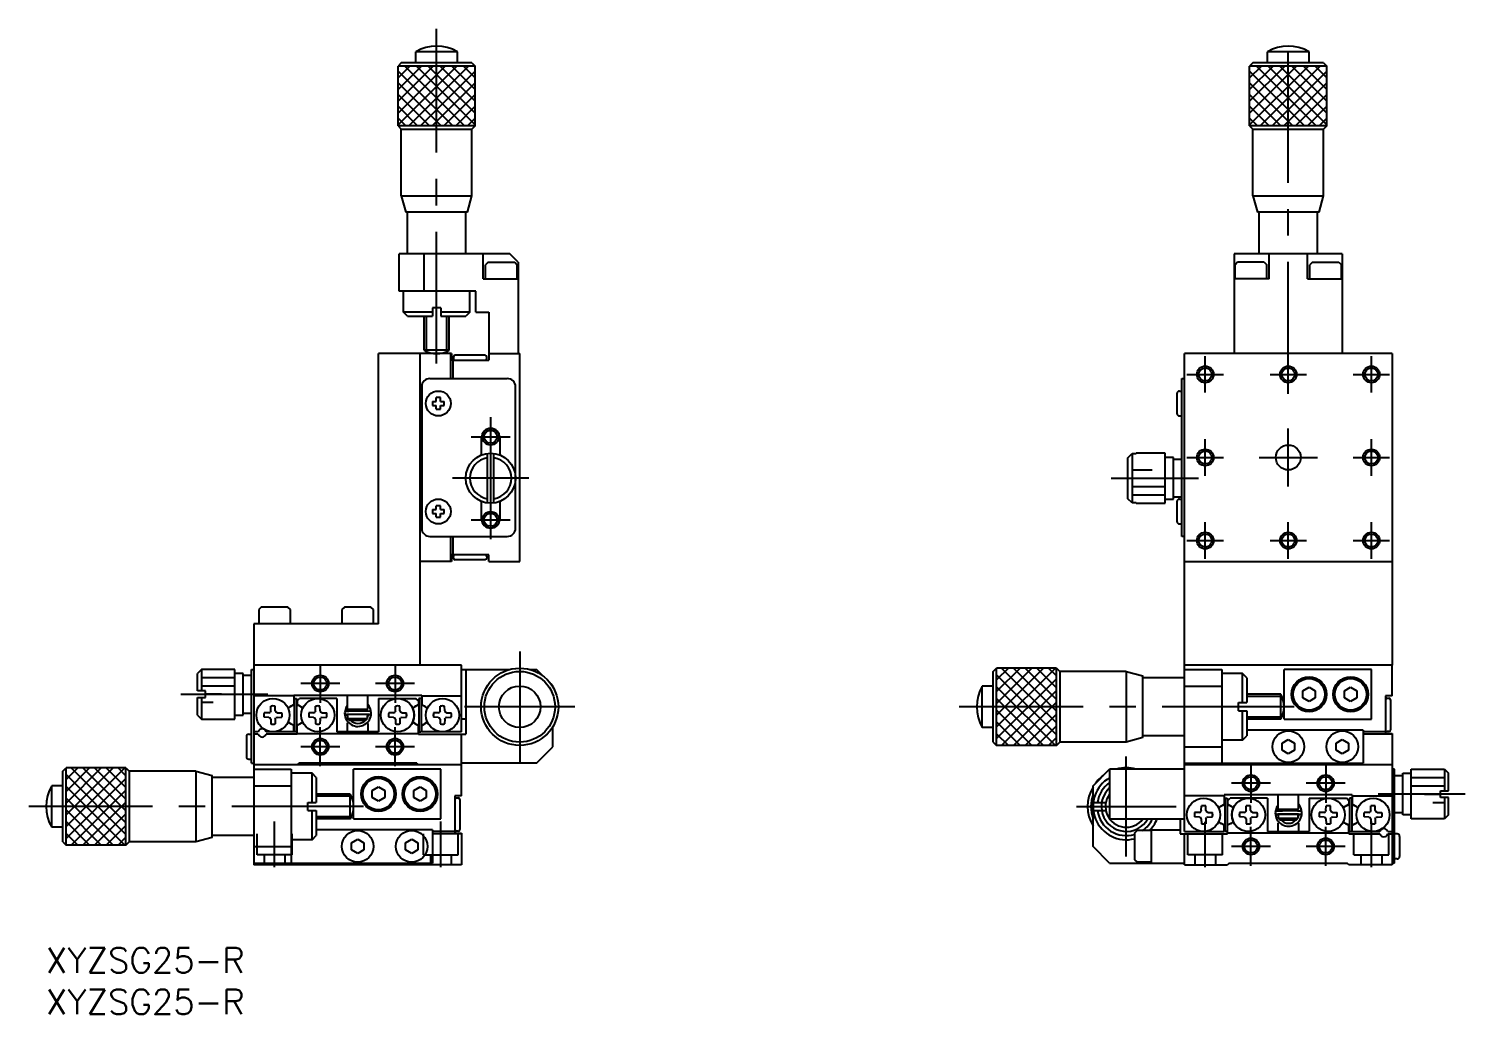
# Model space of a CAD drawing. Extents: x -2 to 171, y -8 to 111.
import ezdxf

# ---------------------------------------------------------------- set-up
doc = ezdxf.new("R2010")
doc.units = 0
doc.header["$LTSCALE"] = 0.5
doc.linetypes.add('CENTER', pattern=[50.8, 31.75, -6.35, 6.35, -6.35])
doc.linetypes.add('DASHED', pattern=[19.05, 12.7, -6.35])
for name, color, linetype in [('MSM_CENTER', 1, 'CENTER'), ('MSM_CONTINUOUS', 7, 'CONTINUOUS'), ('MSM_DASHED', 4, 'DASHED'), ('MSM_NARROW', 5, 'CONTINUOUS'), ('MSM_PART_NUMBER', 7, 'CONTINUOUS')]:
    doc.layers.add(name, color=color, linetype=linetype)
doc.styles.get("Standard").update_dxf_attribs({"font": 'txt.shx', "height": 3, "bigfont": 'bigfont.shx'})

msp = doc.modelspace()

# ---------------------------------------------------------------- linework, layer by layer
at = {"layer": 'MSM_CENTER'}
for p, q in [((46.999999, 70.291003), (46.999999, 110.593002)), ((149.500001, 66.656903), (149.500001, 110.593002)), ((139.500001, 66.8), (139.500001, 71.2)), ((159.500001, 66.8), (159.500001, 71.2)), ((137.300001, 69), (141.700001, 69)), ((147.300001, 69), (151.700001, 69)), ((157.300001, 69), (161.700001, 69)), ((53.5, 63.843097), (53.5, 49.156901)), ((149.500001, 55.5), (149.500001, 62.5)), ((51.156902, 61.499999), (55.843098, 61.499999)), ((139.500001, 56.8), (139.500001, 61.2)), ((159.500001, 56.8), (159.500001, 61.2)), ((137.300001, 59), (141.700001, 59)), ((146.000001, 59), (153.000001, 59)), ((157.300001, 59), (161.700001, 59)), ((58.1, 56.499999), (48.9, 56.499999)), ((128.2, 56.500001), (138.7, 56.500001)), ((51.156902, 51.499999), (55.843098, 51.499999)), ((139.500001, 46.8), (139.500001, 51.2)), ((149.500001, 46.8), (149.500001, 51.2)), ((159.500001, 46.8), (159.500001, 51.2)), ((137.300001, 49), (141.700001, 49)), ((147.300001, 49), (151.700001, 49)), ((157.300001, 49), (161.700001, 49)), ((57.000005, 35.650004), (57.000005, 22.349996)), ((33, 34.143098), (33, 29.456902)), ((42, 34.143098), (42, 29.456902)), ((35.343098, 31.8), (30.656902, 31.8)), ((44.343098, 31.8), (39.656902, 31.8)), ((16.200878, 30.5), (26.699999, 30.5)), ((63.650009, 29), (50.350001, 29)), ((150.209, 29), (109.907001, 29)), ((33, 21.856902), (33, 26.543098)), ((42, 21.856902), (42, 26.543098)), ((35.343098, 24.2), (30.656902, 24.2)), ((44.343098, 24.2), (39.656902, 24.2)), ((129.999996, 10.999997), (129.999996, 23.000003)), ((145.000001, 22.143098), (145.000001, 17.456902)), ((154.000001, 22.143098), (154.000001, 17.456902)), ((147.343099, 19.8), (142.656903, 19.8)), ((156.343099, 19.8), (151.656903, 19.8)), ((170.800002, 18.5), (160.300002, 18.5)), ((38.208999, 17), (-2.093, 17)), ((123.999993, 17), (135.999999, 17)), ((27.5, 9.707682), (27.5, 15.2)), ((47.5, 9.707682), (47.5, 15.2)), ((139.499998, 9.681053), (139.499998, 15.17337)), ((145.000001, 9.856902), (145.000001, 14.543098)), ((154.000001, 9.856902), (154.000001, 14.543098)), ((159.500001, 9.707682), (159.500001, 15.2)), ((147.343099, 12.2), (142.656903, 12.2)), ((156.343099, 12.2), (151.656903, 12.2))]:
    msp.add_line(p, q, dxfattribs=at)
at = {"layer": 'MSM_CONTINUOUS'}
for p, q in [((44.499999, 106.500002), (44.499999, 107.830001)), ((49.5, 107.830001), (44.499999, 107.830001)), ((49.5, 106.500002), (49.5, 107.830001)), ((147.000001, 106.500002), (147.000001, 107.830001)), ((152.000002, 107.830001), (147.000001, 107.830001)), ((152.000002, 106.500002), (152.000002, 107.830001)), ((42.749999, 106.500002), (42.349999, 106.100003)), ((42.349999, 98.900001), (42.349999, 106.100003)), ((51.65, 106.100003), (42.349999, 106.100003)), ((51.249999, 106.500002), (42.749999, 106.500002)), ((51.249999, 106.500002), (51.65, 106.100003)), ((51.65, 98.900001), (51.65, 106.100003)), ((145.250001, 106.500002), (144.850001, 106.100003)), ((144.850001, 98.900001), (144.850001, 106.100003)), ((154.150002, 106.100003), (144.850001, 106.100003)), ((153.750001, 106.500002), (145.250001, 106.500002)), ((153.750001, 106.500002), (154.150002, 106.100003)), ((154.150002, 98.900001), (154.150002, 106.100003)), ((42.349999, 98.900001), (42.749999, 98.500003)), ((51.65, 98.900001), (42.349999, 98.900001)), ((51.65, 98.900001), (51.249999, 98.500003)), ((144.850001, 98.900001), (145.250001, 98.500003)), ((154.150002, 98.900001), (144.850001, 98.900001)), ((154.150002, 98.900001), (153.750001, 98.500003)), ((42.749999, 98.500003), (51.249999, 98.500003)), ((42.749999, 90.500001), (42.749999, 98.500003)), ((51.249999, 90.500001), (51.249999, 98.500003)), ((145.250001, 98.500003), (153.750001, 98.500003)), ((145.250001, 90.500001), (145.250001, 98.500003)), ((153.750001, 90.500001), (153.750001, 98.500003)), ((42.749999, 90.500001), (51.249999, 90.500001)), ((42.749999, 90.500001), (43.285998, 88.500001)), ((50.713998, 88.500001), (51.249999, 90.500001)), ((145.250001, 90.500001), (153.750001, 90.500001)), ((145.250001, 90.500001), (145.786, 88.500001)), ((153.214, 88.500001), (153.750001, 90.500001)), ((50.713998, 88.500001), (43.285998, 88.500001)), ((43.5, 83.500002), (43.5, 88.500001)), ((50.499998, 83.500002), (50.499998, 88.500001)), ((153.214, 88.500001), (145.786, 88.500001)), ((146.000002, 83.500002), (146.000002, 88.500001)), ((153, 83.500002), (153, 88.500001)), ((42.499999, 79.000002), (42.499999, 83.500002)), ((55.8, 83.500002), (42.499999, 83.500002)), ((45.499999, 79.000002), (45.499999, 83.500002)), ((52.6, 80.500002), (52.6, 83.500002)), ((56.8, 82.500002), (55.8, 83.500002)), ((156.000001, 83.500002), (143.000001, 83.500002)), ((143.000001, 83.500002), (143.000001, 71.500001)), ((147.200001, 80.500002), (147.200001, 83.500002)), ((151.800001, 80.500002), (151.800001, 83.500002)), ((156.000001, 83.500002), (156.000001, 71.500001)), ((53.2, 82.500002), (52.899999, 82.200001)), ((52.899999, 80.500002), (52.899999, 82.200001)), ((53.2, 82.500002), (56.399999, 82.500002)), ((56.399999, 82.500002), (56.7, 82.200001)), ((56.7, 80.500002), (56.7, 82.200001)), ((56.8, 82.500002), (56.8, 71.500001)), ((143.400002, 82.500002), (143.100001, 82.200001)), ((143.100001, 80.500002), (143.100001, 82.200001)), ((146.600001, 82.500002), (143.400002, 82.500002)), ((146.600001, 82.500002), (146.900002, 82.200001)), ((146.900002, 80.500002), (146.900002, 82.200001)), ((152.400002, 82.500002), (152.100001, 82.200001)), ((152.100001, 80.500002), (152.100001, 82.200001)), ((152.400002, 82.500002), (155.600001, 82.500002)), ((155.600001, 82.500002), (155.900002, 82.200001)), ((155.900002, 80.500002), (155.900002, 82.200001)), ((52.6, 80.500002), (56.8, 80.500002)), ((147.200001, 80.500002), (143.000001, 80.500002)), ((151.800001, 80.500002), (156.000001, 80.500002)), ((51.7, 79.000002), (42.499999, 79.000002)), ((43, 76.500002), (43, 79.000002)), ((50.999999, 76.500002), (50.999999, 79.000002)), ((51.7, 76.500001), (51.7, 79.000002)), ((43.5, 76.000002), (43, 76.500002)), ((46.499999, 76.500002), (43, 76.500002)), ((47.499999, 77.000002), (46.499999, 77.000002)), ((46.499999, 77.000002), (46.499999, 76.000002)), ((47.499999, 77.000002), (47.499999, 76.000002)), ((50.999999, 76.500002), (47.499999, 76.500002)), ((50.999999, 76.500002), (50.499999, 76.000002)), ((51.7, 76.500001), (53.3, 76.500001)), ((53.3, 76.500001), (53.3, 70.700001)), ((43.5, 76.000002), (46.499999, 76.000002)), ((45.5, 71.902002), (45.5, 76.000002)), ((47.499999, 76.000002), (50.499999, 76.000002)), ((48.499999, 71.902002), (48.499999, 76.000002)), ((48.8, 71.500001), (40, 71.500001)), ((40, 38.999999), (40, 71.500001)), ((45, 34), (45, 71.500001)), ((48.499999, 71.902002), (45.5, 71.902002)), ((48.7, 68.500001), (48.7, 71.500001)), ((48.8, 71.500001), (48.8, 70.699999)), ((49.02663, 71.100001), (49.02663, 70.900001)), ((52.82663, 71.300001), (49.22663, 71.300001)), ((53.02663, 70.900001), (53.02663, 71.100001)), ((53.3, 71.500001), (57, 71.500001)), ((57, 46.500001), (57, 71.500001)), ((162.000002, 71.500001), (137, 71.500001)), ((137.000003, 34), (137.000003, 71.500001)), ((161.999999, 71.500001), (161.999999, 34)), ((49.000002, 70.699999), (48.8, 70.699999)), ((49.000002, 68.500001), (49.000002, 70.700001)), ((49.000002, 70.700001), (53.3, 70.700001)), ((45.2, 67.500001), (45.2, 50.500001)), ((46.2, 68.500001), (55.5, 68.500001)), ((56.5, 50.500001), (56.5, 67.500001)), ((136.7, 49.499999), (136.7, 68.499999)), ((136.7, 68.499999), (137, 68.499999)), ((46.5, 65.750001), (46.5, 65.250001)), ((46.5, 65.750001), (46.95, 65.750001)), ((47.45, 66.200001), (46.95, 66.200001)), ((46.95, 65.750001), (46.95, 66.200001)), ((47.45, 65.750001), (47.45, 66.200001)), ((47.45, 65.750001), (47.9, 65.750001)), ((47.9, 65.250001), (47.9, 65.750001)), ((136.1, 66.699999), (136.1, 64.299999)), ((136.4, 66.999999), (136.7, 66.999999)), ((46.5, 65.250001), (46.95, 65.250001)), ((46.95, 64.800001), (46.95, 65.250001)), ((46.95, 64.800001), (47.45, 64.800001)), ((47.45, 64.800001), (47.45, 65.250001)), ((47.45, 65.250001), (47.9, 65.250001)), ((136.4, 63.999999), (136.7, 63.999999)), ((52.4, 59.291056), (52.4, 61.399999)), ((54.6, 61.399999), (54.6, 59.291056)), ((53.1, 59.473212), (53.1, 53.526785)), ((53.9, 53.526785), (53.9, 59.473212)), ((130.2, 58.967793), (130.7, 59.473214)), ((130.2, 54.032208), (130.2, 58.967793)), ((130.7, 59.473214), (130.7, 53.526787)), ((130.7, 59.473214), (131.2, 59.473214)), ((134.7, 59.500001), (131.2, 59.500001)), ((131.2, 59.473214), (131.2, 59.500001)), ((134.7, 53.500001), (134.7, 59.500001)), ((135.7, 59.000001), (134.7, 59.000001)), ((135.7, 54.000001), (135.7, 59.000001)), ((136.7, 58.750001), (135.7, 58.750001)), ((52.4, 51.599999), (52.4, 53.708942)), ((54.6, 53.708942), (54.6, 51.599999)), ((130.7, 53.526787), (130.2, 54.032208)), ((134.7, 54.000001), (135.7, 54.000001)), ((135.7, 54.250001), (136.7, 54.250001)), ((136.1, 53.699999), (136.1, 51.299999)), ((136.4, 53.999999), (136.7, 53.999999)), ((46.5, 52.750001), (46.5, 52.250001)), ((46.5, 52.750001), (46.95, 52.750001)), ((46.5, 52.250001), (46.95, 52.250001)), ((47.45, 53.200001), (46.95, 53.200001)), ((46.95, 52.750001), (46.95, 53.200001)), ((46.95, 51.800001), (46.95, 52.250001)), ((47.45, 52.750001), (47.45, 53.200001)), ((47.45, 52.750001), (47.9, 52.750001)), ((47.45, 51.800001), (47.45, 52.250001)), ((47.45, 52.250001), (47.9, 52.250001)), ((47.9, 52.250001), (47.9, 52.750001)), ((131.2, 53.526787), (130.7, 53.526787)), ((131.2, 53.500001), (131.2, 53.526787)), ((131.2, 53.500001), (134.7, 53.500001)), ((46.95, 51.800001), (47.45, 51.800001)), ((136.4, 50.999999), (136.7, 50.999999)), ((46.2, 49.500001), (55.5, 49.500001)), ((48.7, 46.500001), (48.7, 49.500001)), ((49.000002, 47.300003), (49.000002, 49.500001)), ((137, 49.499999), (136.7, 49.499999)), ((53.3, 47.300003), (48.8, 47.300003)), ((48.8, 47.300003), (48.8, 46.500001)), ((49.02663, 46.9), (49.02663, 47.1)), ((52.82663, 47.3), (49.22663, 47.3)), ((52.82663, 46.7), (49.22663, 46.7)), ((53.02663, 47.1), (53.02663, 46.9)), ((53.3, 46.500001), (53.3, 47.300003)), ((48.8, 46.500001), (45, 46.500001)), ((53.3, 46.500001), (57, 46.500001)), ((137, 46.500001), (162.000002, 46.500001)), ((25.900001, 40.999999), (25.6, 40.699998)), ((25.6, 40.699998), (25.6, 38.999999)), ((29.1, 40.999999), (25.900001, 40.999999)), ((29.400001, 40.699998), (29.1, 40.999999)), ((29.400001, 38.999999), (29.400001, 40.699998)), ((35.900001, 40.999999), (35.6, 40.699998)), ((35.6, 40.699998), (35.6, 38.999999)), ((39.1, 40.999999), (35.900001, 40.999999)), ((39.400001, 40.699998), (39.1, 40.999999)), ((39.400001, 38.999999), (39.400001, 40.699998)), ((25, 38.999999), (25, 10)), ((40, 38.999999), (25, 38.999999)), ((18.699999, 33.5), (18.199999, 33)), ((18.199999, 30.9), (18.199999, 33)), ((22.699999, 33.5), (18.699999, 33.5)), ((18.699999, 33.5), (18.699999, 30.9)), ((22.699999, 27.5), (22.699999, 33.5)), ((23.699999, 33), (22.699999, 33)), ((23.699999, 28), (23.699999, 33)), ((24.699999, 33.5), (25, 33.5)), ((24.699999, 22.2), (24.699999, 33.5)), ((50, 34), (25, 34)), ((50, 26.000002), (50, 34)), ((50, 33.5), (55.828452, 33.5)), ((50.5, 33.5), (50.5, 25.7)), ((58.171559, 33.5), (59.000006, 33.5)), ((59.751242, 32.748764), (59.000006, 33.5)), ((114.000001, 33.25), (114.4, 33.65)), ((114.000001, 24.75), (114.000001, 33.25)), ((121.600002, 33.65), (114.4, 33.65)), ((114.4, 24.349999), (114.4, 33.65)), ((121.600002, 33.65), (122, 33.25)), ((121.600002, 24.349999), (121.600002, 33.65)), ((122, 33.25), (122, 24.75)), ((130.000002, 33.25), (122, 33.25)), ((130.000002, 33.25), (130.000002, 24.75)), ((130.000002, 33.25), (132.000002, 32.714001)), ((162.000001, 34), (137.000001, 34)), ((137.000001, 14.000002), (137.000001, 34)), ((137.000001, 33.5), (141.500001, 33.5)), ((141.500001, 33.5), (141.500001, 22.2)), ((144.000001, 32.999999), (141.500001, 32.999999)), ((144.500001, 32.499999), (144.000001, 32.999999)), ((144.000001, 29.5), (144.000001, 32.999999)), ((159.500001, 33.5), (149.000001, 33.5)), ((149.000001, 27.5), (149.000001, 33.5)), ((159.500001, 27.5), (159.500001, 33.5)), ((162.000001, 30.3), (162.000001, 34)), ((24.699999, 32.75), (23.699999, 32.75)), ((61.000006, 31.5), (60.74877, 31.751236)), ((61.000006, 31.371187), (61.000006, 31.5)), ((114.000001, 31.5), (112.670002, 31.5)), ((112.670002, 26.499999), (112.670002, 31.5)), ((132.000002, 25.286001), (132.000002, 32.714001)), ((137.000001, 32.499999), (132.000002, 32.499999)), ((137.000001, 31.5), (141.500001, 31.5)), ((144.500001, 32.499999), (144.500001, 29.5)), ((151.250001, 30.933012), (152.000001, 31.366026)), ((152.000001, 31.366026), (152.750001, 30.933012)), ((156.250001, 30.933012), (157.000001, 31.366026)), ((157.000001, 31.366026), (157.750001, 30.933012)), ((19.199999, 30.9), (18.199999, 30.9)), ((18.199999, 30.1), (19.199999, 30.1)), ((18.199999, 28), (18.199999, 30.1)), ((18.699999, 30.1), (18.699999, 27.5)), ((19.199999, 30.1), (19.199999, 30.9)), ((29.800001, 30.3), (25.000003, 30.3)), ((29.800001, 30.4), (29.800001, 29.263917)), ((29.800001, 30.4), (45.200003, 30.4)), ((29.85, 30), (29.85, 26)), ((29.85, 30), (30.15, 30)), ((30.15, 30), (30.15, 26)), ((30.2, 29.7), (30.5, 30)), ((30.2, 29.7), (30.2, 29.263917)), ((35, 30), (30.5, 30)), ((35, 30), (35, 26.000002)), ((36.23, 30.400002), (36.23, 28.700002)), ((38.73, 28.700002), (38.73, 30.400002)), ((40, 30), (44.500004, 30)), ((40, 30), (40, 26.000002)), ((44.800004, 29.7), (44.500004, 30)), ((44.800004, 29.7), (44.800004, 29.263917)), ((44.850003, 30), (44.850003, 26)), ((45.150003, 30), (44.850003, 30)), ((45.150003, 30), (45.150003, 26)), ((45.200003, 30.4), (45.200003, 29.263917)), ((45.200003, 30.3), (50, 30.3)), ((143.500001, 28.5), (143.500001, 29.5)), ((143.500001, 29.5), (144.500001, 29.5)), ((148.598001, 30.499999), (144.500001, 30.499999)), ((148.598001, 27.5), (148.598001, 30.499999)), ((151.250001, 30.066987), (151.250001, 30.933012)), ((152.000001, 29.633974), (151.250001, 30.066987)), ((152.750001, 30.066987), (152.000001, 29.633974)), ((152.750001, 30.933012), (152.750001, 30.066987)), ((156.250001, 30.066987), (156.250001, 30.933012)), ((157.000001, 29.633974), (156.250001, 30.066987)), ((157.750001, 30.066987), (157.000001, 29.633974)), ((157.750001, 30.933012), (157.750001, 30.066987)), ((162.000001, 30.3), (161.199999, 30.3)), ((161.199999, 30.3), (161.199999, 25.8)), ((161.200002, 29.82663), (161.200002, 26.22663)), ((161.400002, 30.02663), (161.600002, 30.02663)), ((161.800002, 29.82663), (161.800002, 26.22663)), ((18.199999, 28), (18.699999, 27.5)), ((22.699999, 28), (23.699999, 28)), ((23.699999, 28.25), (24.699999, 28.25)), ((26.798742, 28.269907), (26.231169, 28.26)), ((26.798742, 27.730093), (26.231169, 27.74)), ((26.798742, 28.269907), (26.958821, 28.341179)), ((26.798742, 27.730093), (26.958821, 27.658821)), ((27.030093, 28.501258), (26.958821, 28.341179)), ((27.030093, 28.501258), (27.04, 29.068831)), ((27.569907, 28.501258), (27.56, 29.068831)), ((27.569907, 28.501258), (27.641179, 28.341179)), ((27.801259, 28.269907), (27.641179, 28.341179)), ((27.801259, 27.730093), (27.641179, 27.658821)), ((27.801259, 28.269907), (28.368831, 28.26)), ((27.801259, 27.730093), (28.368831, 27.74)), ((29.402689, 29.034529), (29.799998, 29.263917)), ((30.597306, 29.034529), (30.199997, 29.263917)), ((32.198742, 28.269907), (31.631169, 28.26)), ((32.198742, 27.730093), (31.631169, 27.74)), ((32.198742, 28.269907), (32.358821, 28.341179)), ((32.198742, 27.730093), (32.358821, 27.658821)), ((32.430093, 28.501258), (32.358821, 28.341179)), ((32.430093, 28.501258), (32.44, 29.068831)), ((32.969907, 28.501258), (32.96, 29.068831)), ((32.969907, 28.501258), (33.041179, 28.341179)), ((33.201259, 28.269907), (33.041179, 28.341179)), ((33.201259, 27.730093), (33.041179, 27.658821)), ((33.201259, 28.269907), (33.768831, 28.26)), ((33.201259, 27.730093), (33.768831, 27.74)), ((35.966439, 28.376562), (35.92967, 28.279756)), ((35.92967, 28.279756), (35.953003, 28.18058)), ((36.120042, 28.984846), (35.931265, 28.295191)), ((35.953003, 28.18058), (36.026555, 28.111413)), ((36.049448, 28.435441), (35.966439, 28.376562)), ((36.026555, 28.111413), (36.149752, 28.087037)), ((36.075678, 28.787714), (36.074173, 28.754372)), ((36.074173, 28.754372), (36.074333, 28.720997)), ((36.074333, 28.720997), (36.076158, 28.687671)), ((36.078845, 28.82094), (36.075678, 28.787714)), ((36.076158, 28.687671), (36.079644, 28.654475)), ((36.083665, 28.853971), (36.078845, 28.82094)), ((36.079644, 28.654475), (36.084781, 28.621492)), ((36.090129, 28.886723), (36.083665, 28.853971)), ((36.084781, 28.621492), (36.091558, 28.588801)), ((36.098219, 28.919117), (36.090129, 28.886723)), ((36.091558, 28.588801), (36.099957, 28.556485)), ((36.107917, 28.951073), (36.098219, 28.919117)), ((36.099957, 28.556485), (36.109959, 28.524621)), ((36.119199, 28.982512), (36.107917, 28.951073)), ((36.109959, 28.524621), (36.121538, 28.493288)), ((36.132038, 29.013356), (36.119199, 28.982512)), ((36.121538, 28.493288), (36.134668, 28.462564)), ((36.146402, 29.04353), (36.132038, 29.013356)), ((36.134668, 28.462564), (36.140801, 28.44952)), ((36.139489, 28.098383), (38.919144, 28.098383)), ((36.162255, 29.072958), (36.146402, 29.04353)), ((36.149752, 28.087037), (36.229765, 28.08329)), ((36.178612, 29.100079), (36.162255, 29.072958)), ((36.178445, 29.099733), (36.179412, 29.100762)), ((36.179412, 29.100762), (36.181364, 29.101156)), ((36.181364, 29.101156), (36.184288, 29.100913)), ((36.18383, 29.106833), (36.184709, 29.108329)), ((36.184288, 29.100913), (36.188164, 29.100035)), ((36.184709, 29.108329), (36.229976, 29.092472)), ((36.229981, 29.161229), (36.188142, 29.100048)), ((36.188164, 29.100035), (36.191712, 29.098953)), ((36.191712, 29.098953), (36.195776, 29.097515)), ((36.195776, 29.097515), (36.200341, 29.095726)), ((36.200341, 29.095726), (36.205389, 29.093594)), ((36.205389, 29.093594), (36.210901, 29.091127)), ((36.210901, 29.091127), (36.216856, 29.088334)), ((36.216856, 29.088334), (36.22323, 29.085226)), ((36.22323, 29.085226), (36.23, 29.081814)), ((36.23, 28.700002), (38.73, 28.700002)), ((36.23, 28.700002), (36.469728, 28.460274)), ((36.233839, 28.103841), (36.23, 28.100002)), ((36.23, 28.100002), (36.23, 27.900002)), ((36.23, 28.100002), (38.73, 28.100002)), ((36.23, 27.900002), (36.28, 27.900002)), ((36.28, 27.900002), (36.28, 27.600002)), ((38.49197, 28.461972), (38.73, 28.700002)), ((38.619155, 28.589149), (38.633078, 28.459381)), ((38.634702, 28.604583), (38.700414, 28.457945)), ((38.68, 27.600002), (38.68, 27.900002)), ((38.68, 27.900002), (38.73, 27.900002)), ((38.68, 27.827902), (38.692779, 27.820276)), ((38.686715, 27.763287), (38.68, 27.770002)), ((38.733962, 27.901636), (38.680234, 27.747648)), ((38.680271, 27.777331), (38.692555, 27.777626)), ((38.692779, 27.820276), (38.706138, 27.81411)), ((38.73, 28.100002), (38.722871, 28.107131)), ((38.73, 27.900002), (38.73, 28.100002)), ((38.730129, 27.963709), (38.753821, 27.983444)), ((38.730163, 28.080167), (38.840432, 28.083737)), ((38.77014, 28.081302), (38.733962, 27.901636)), ((38.840432, 28.083737), (38.944111, 28.089606)), ((38.944111, 28.089606), (39.043267, 28.117548)), ((39.076667, 28.393965), (38.985077, 28.44201)), ((39.043267, 28.117548), (39.113504, 28.195829)), ((39.126371, 28.300635), (39.076667, 28.393965)), ((39.113504, 28.195829), (39.126371, 28.300635)), ((41.798742, 28.269907), (41.231169, 28.26)), ((41.798742, 27.730093), (41.231169, 27.74)), ((41.798742, 28.269907), (41.958821, 28.341179)), ((41.798742, 27.730093), (41.958821, 27.658821)), ((42.030093, 28.501258), (41.958821, 28.341179)), ((42.030093, 28.501258), (42.04, 29.068831)), ((42.569907, 28.501258), (42.56, 29.068831)), ((42.569907, 28.501258), (42.641179, 28.341179)), ((42.801259, 28.269907), (42.641179, 28.341179)), ((42.801259, 27.730093), (42.641179, 27.658821)), ((42.801259, 28.269907), (43.368831, 28.26)), ((42.801259, 27.730093), (43.368831, 27.74)), ((44.402695, 29.034529), (44.800004, 29.263917)), ((45.597312, 29.034529), (45.200003, 29.263917)), ((47.198745, 28.269907), (46.631172, 28.26)), ((47.198745, 27.730093), (46.631172, 27.74)), ((47.198745, 28.269907), (47.358824, 28.341179)), ((47.198745, 27.730093), (47.358824, 27.658821)), ((47.430096, 28.501258), (47.358824, 28.341179)), ((47.430096, 28.501258), (47.440003, 29.068831)), ((47.96991, 28.501258), (47.960003, 29.068831)), ((47.96991, 28.501258), (48.041182, 28.341179)), ((48.201262, 28.269907), (48.041182, 28.341179)), ((48.201262, 27.730093), (48.041182, 27.658821)), ((48.201262, 28.269907), (48.768834, 28.26)), ((48.201262, 27.730093), (48.768834, 27.74)), ((143.500001, 28.5), (144.500001, 28.5)), ((144.000001, 25), (144.000001, 28.5)), ((144.500001, 28.5), (144.500001, 25.5)), ((18.699999, 27.5), (22.699999, 27.5)), ((25.523031, 26.000002), (25, 26.000002)), ((29.800001, 26.000002), (26.476969, 26.000002)), ((27.030093, 27.498741), (26.958821, 27.658821)), ((27.030093, 27.498741), (27.04, 26.931169)), ((27.569907, 27.498741), (27.56, 26.931169)), ((27.569907, 27.498741), (27.641179, 27.658821)), ((29.799998, 26.736084), (29.40269, 26.965472)), ((29.800001, 26.000002), (29.800001, 26.736084)), ((30.15, 26), (29.85, 26)), ((30.597304, 26.965472), (30.199997, 26.736084)), ((30.2, 25.7), (30.2, 26.733656)), ((32.430093, 27.498741), (32.358821, 27.658821)), ((32.430093, 27.498741), (32.44, 26.931169)), ((32.969907, 27.498741), (32.96, 26.931169)), ((32.969907, 27.498741), (33.041179, 27.658821)), ((40, 26), (35, 26)), ((36.25, 27.054235), (36.25, 26.000002)), ((36.28, 27.600002), (38.68, 27.600002)), ((36.28, 27.600002), (36.49005, 27.400002)), ((36.49005, 27.400002), (38.469949, 27.400002)), ((38.469949, 27.400002), (38.68, 27.600002)), ((38.75, 26.000002), (38.75, 26.985215)), ((42.030093, 27.498741), (41.958821, 27.658821)), ((42.030093, 27.498741), (42.04, 26.931169)), ((42.569907, 27.498741), (42.56, 26.931169)), ((42.569907, 27.498741), (42.641179, 27.658821)), ((44.402696, 26.965472), (44.800004, 26.736084)), ((44.800004, 25.7), (44.800004, 26.733656)), ((44.850003, 26), (45.150003, 26)), ((45.200003, 26.736084), (45.59731, 26.965472)), ((45.200003, 26.000002), (45.200003, 26.736084)), ((50, 26.000002), (45.200003, 26.000002)), ((47.430096, 27.498741), (47.358824, 27.658821)), ((47.430096, 27.498741), (47.440003, 26.931169)), ((47.96991, 27.498741), (47.960003, 26.931169)), ((47.96991, 27.498741), (48.041182, 27.658821)), ((50.5, 27.5), (50, 27.5)), ((61.000006, 24.2), (61.000006, 26.628812)), ((114.000001, 26.499999), (112.670002, 26.499999)), ((148.598001, 27.5), (144.500001, 27.5)), ((158.500001, 26.2), (144.500001, 26.2)), ((149.000001, 27.5), (159.500001, 27.5)), ((158.500001, 26.2), (158.500001, 22.2)), ((161.199999, 26.000002), (158.500001, 26.000002)), ((161.600002, 26.02663), (161.400002, 26.02663)), ((24.099999, 25.4), (24.099999, 23)), ((24.399999, 25.7), (24.699999, 25.7)), ((25.523031, 25.7), (25, 25.7)), ((30.2, 25.7), (26.47697, 25.7)), ((30.2, 25.8), (44.800004, 25.8)), ((44.800004, 25.7), (50.5, 25.7)), ((50, 18.3), (50, 25.7)), ((114.000001, 24.75), (114.4, 24.349999)), ((121.600002, 24.349999), (114.4, 24.349999)), ((121.600002, 24.349999), (122, 24.75)), ((130.000002, 24.75), (122, 24.75)), ((132.000002, 25.286001), (130.000002, 24.75)), ((137.000001, 25.500001), (132.000002, 25.500001)), ((144.000001, 25), (141.500001, 25)), ((144.000001, 25), (144.500001, 25.5)), ((148.750001, 24.633012), (149.500001, 25.066026)), ((148.750001, 23.766987), (148.750001, 24.633012)), ((149.500001, 25.066026), (150.250001, 24.633012)), ((150.250001, 24.633012), (150.250001, 23.766987)), ((155.250001, 24.633012), (156.000001, 25.066026)), ((155.250001, 23.766987), (155.250001, 24.633012)), ((156.000001, 25.066026), (156.750001, 24.633012)), ((156.750001, 24.633012), (156.750001, 23.766987)), ((162.000001, 25.7), (158.500001, 25.7)), ((161.199999, 25.8), (162.000001, 25.8)), ((162.000001, 25.8), (162.000001, 10)), ((24.399999, 22.7), (24.699999, 22.7)), ((59.000006, 22.2), (61.000006, 24.2)), ((137.000001, 24.2), (141.500001, 24.2)), ((149.500001, 23.333974), (148.750001, 23.766987)), ((150.250001, 23.766987), (149.500001, 23.333974)), ((156.000001, 23.333974), (155.250001, 23.766987)), ((156.750001, 23.766987), (156.000001, 23.333974)), ((2, 21.25), (2.399999, 21.65)), ((2, 12.75), (2, 21.25)), ((9.600001, 21.65), (2.399999, 21.65)), ((2.399999, 12.349999), (2.399999, 21.65)), ((9.600001, 21.65), (9.999999, 21.25)), ((9.600001, 12.349999), (9.600001, 21.65)), ((9.999999, 21.25), (9.999999, 12.75)), ((18.000001, 21.25), (9.999999, 21.25)), ((18.000001, 21.25), (18.000001, 12.75)), ((18.000001, 21.25), (20.000001, 20.714001)), ((24.699999, 22.2), (25, 22.2)), ((50, 22), (25, 22)), ((25, 21.5), (29.5, 21.5)), ((29.5, 21.5), (29.5, 10.2)), ((32, 20.999999), (29.5, 20.999999)), ((30.2, 22), (30.4, 22.2)), ((44.600003, 22.2), (30.4, 22.2)), ((32.5, 20.499999), (32, 20.999999)), ((32, 17.5), (32, 20.999999)), ((47.5, 21.5), (37, 21.5)), ((37, 15.5), (37, 21.5)), ((44.600003, 22.2), (44.800003, 22)), ((47.5, 15.5), (47.5, 21.5)), ((59.000006, 22.2), (50, 22.2)), ((125.999995, 19.5), (127.999995, 21.5)), ((137.000001, 21.5), (127.999995, 21.5)), ((128, 21.5), (128, 15.5)), ((137.000001, 22.2), (158.500001, 22.2)), ((162.000001, 22), (137.000001, 22)), ((162.300002, 21.5), (162.000001, 21.5)), ((162.300002, 10.2), (162.300002, 21.5)), ((162.300002, 20.75), (163.300002, 20.75)), ((163.300002, 21), (164.300002, 21)), ((163.300002, 16), (163.300002, 21)), ((164.300002, 21.5), (168.300002, 21.5)), ((164.300002, 15.5), (164.300002, 21.5)), ((168.300002, 21.5), (168.300002, 18.9)), ((168.300002, 21.5), (168.800002, 21)), ((168.800002, 18.9), (168.800002, 21)), ((2, 19.5), (0.670001, 19.5)), ((0.670001, 14.499999), (0.670001, 19.5)), ((20.000001, 13.286001), (20.000001, 20.714001)), ((25, 20.499999), (20.000001, 20.499999)), ((25, 19.5), (29.5, 19.5)), ((32.5, 20.499999), (32.5, 17.5)), ((39.25, 18.933012), (40, 19.366026)), ((40, 19.366026), (40.75, 18.933012)), ((44.25, 18.933012), (45, 19.366026)), ((45, 19.366026), (45.75, 18.933012)), ((125.999995, 12.2), (125.999995, 19.5)), ((31.5, 16.5), (31.5, 17.5)), ((31.5, 17.5), (32.5, 17.5)), ((36.598, 18.499999), (32.5, 18.499999)), ((36.598, 15.5), (36.598, 18.499999)), ((39.25, 18.066987), (39.25, 18.933012)), ((40, 17.633974), (39.25, 18.066987)), ((40.75, 18.066987), (40, 17.633974)), ((40.75, 18.933012), (40.75, 18.066987)), ((44.25, 18.066987), (44.25, 18.933012)), ((45, 17.633974), (44.25, 18.066987)), ((45.75, 18.066987), (45, 17.633974)), ((45.75, 18.933012), (45.75, 18.066987)), ((50, 18.3), (49.199998, 18.3)), ((49.199998, 18.3), (49.199998, 13.8)), ((49.200001, 17.82663), (49.200001, 14.22663)), ((49.400001, 18.02663), (49.600001, 18.02663)), ((49.800001, 17.82663), (49.800001, 14.22663)), ((126.031366, 17.5), (127.550507, 17.5)), ((141.799999, 18.3), (137.000001, 18.3)), ((141.799999, 18.4), (141.799999, 17.263917)), ((157.200001, 18.4), (141.799999, 18.4)), ((141.849998, 18), (141.849998, 14)), ((141.849998, 18), (142.149998, 18)), ((142.149998, 18), (142.149998, 14)), ((142.199998, 17.7), (142.499998, 18)), ((142.199998, 17.7), (142.199998, 17.263917)), ((147.000001, 18), (142.499998, 18)), ((147.000001, 18), (147.000001, 14.000002)), ((148.230001, 18.400002), (148.230001, 16.700002)), ((150.730001, 16.700002), (150.730001, 18.400002)), ((152.000001, 18), (152.000001, 14.000002)), ((152.000001, 18), (156.500002, 18)), ((156.800002, 17.7), (156.500002, 18)), ((156.800002, 17.7), (156.800002, 17.263917)), ((156.850001, 18), (156.850001, 14)), ((157.150001, 18), (156.850001, 18)), ((157.150001, 18), (157.150001, 14)), ((157.200001, 18.4), (157.200001, 17.263917)), ((157.200001, 18.3), (161.999998, 18.3)), ((167.800002, 18.1), (167.800002, 18.9)), ((167.800002, 18.9), (168.800002, 18.9)), ((168.800002, 18.1), (167.800002, 18.1)), ((168.300002, 18.1), (168.300002, 15.5)), ((168.800002, 16), (168.800002, 18.1)), ((31.5, 16.5), (32.5, 16.5)), ((32, 13), (32, 16.5)), ((32.5, 16.5), (32.5, 13.5)), ((126.031366, 16.5), (127.550507, 16.5)), ((138.79874, 16.269907), (138.231167, 16.26)), ((138.79874, 15.730093), (138.231167, 15.74)), ((138.79874, 16.269907), (138.958819, 16.341179)), ((138.79874, 15.730093), (138.958819, 15.658821)), ((139.030091, 16.501258), (138.958819, 16.341179)), ((139.030091, 15.498741), (138.958819, 15.658821)), ((139.030091, 16.501258), (139.039998, 17.068831)), ((139.569905, 16.501258), (139.559998, 17.068831)), ((139.569905, 16.501258), (139.641177, 16.341179)), ((139.569905, 15.498741), (139.641177, 15.658821)), ((139.801257, 16.269907), (139.641177, 16.341179)), ((139.801257, 15.730093), (139.641177, 15.658821)), ((139.801257, 16.269907), (140.36883, 16.26)), ((139.801257, 15.730093), (140.36883, 15.74)), ((141.40269, 17.034529), (141.799999, 17.263917)), ((142.597307, 17.034529), (142.199998, 17.263917)), ((144.198743, 16.269907), (143.63117, 16.26)), ((144.198743, 15.730093), (143.63117, 15.74)), ((144.198743, 16.269907), (144.358822, 16.341179)), ((144.198743, 15.730093), (144.358822, 15.658821)), ((144.430094, 16.501258), (144.358822, 16.341179)), ((144.430094, 15.498741), (144.358822, 15.658821)), ((144.430094, 16.501258), (144.440001, 17.068831)), ((144.969908, 16.501258), (144.960001, 17.068831)), ((144.969908, 16.501258), (145.04118, 16.341179)), ((144.969908, 15.498741), (145.04118, 15.658821)), ((145.20126, 16.269907), (145.04118, 16.341179)), ((145.20126, 15.730093), (145.04118, 15.658821)), ((145.20126, 16.269907), (145.768833, 16.26)), ((145.20126, 15.730093), (145.768833, 15.74)), ((147.96644, 16.376562), (147.929671, 16.279756)), ((147.929671, 16.279756), (147.953004, 16.18058)), ((148.120043, 16.984846), (147.931266, 16.295191)), ((147.953004, 16.18058), (148.026556, 16.111413)), ((148.049449, 16.435441), (147.96644, 16.376562)), ((148.026556, 16.111413), (148.149753, 16.087037)), ((148.075679, 16.787714), (148.074174, 16.754372)), ((148.074174, 16.754372), (148.074334, 16.720997)), ((148.074334, 16.720997), (148.076159, 16.687671)), ((148.078846, 16.82094), (148.075679, 16.787714)), ((148.076159, 16.687671), (148.079645, 16.654475)), ((148.083666, 16.853971), (148.078846, 16.82094)), ((148.079645, 16.654475), (148.084782, 16.621492)), ((148.09013, 16.886723), (148.083666, 16.853971)), ((148.084782, 16.621492), (148.091559, 16.588801)), ((148.09822, 16.919117), (148.09013, 16.886723)), ((148.091559, 16.588801), (148.099958, 16.556485)), ((148.107918, 16.951073), (148.09822, 16.919117)), ((148.099958, 16.556485), (148.10996, 16.524621)), ((148.1192, 16.982512), (148.107918, 16.951073)), ((148.10996, 16.524621), (148.121539, 16.493288)), ((148.132039, 17.013356), (148.1192, 16.982512)), ((148.121539, 16.493288), (148.134669, 16.462564)), ((148.146403, 17.04353), (148.132039, 17.013356)), ((148.134669, 16.462564), (148.140802, 16.44952)), ((148.13949, 16.098383), (150.919145, 16.098383)), ((148.162256, 17.072958), (148.146403, 17.04353)), ((148.149753, 16.087037), (148.229766, 16.08329)), ((148.178613, 17.100079), (148.162256, 17.072958)), ((148.178446, 17.099733), (148.179413, 17.100762)), ((148.179413, 17.100762), (148.181365, 17.101156)), ((148.181365, 17.101156), (148.184289, 17.100913)), ((148.183831, 17.106833), (148.18471, 17.108329)), ((148.184289, 17.100913), (148.188165, 17.100035)), ((148.18471, 17.108329), (148.229977, 17.092472)), ((148.229982, 17.161229), (148.188143, 17.100048)), ((148.188165, 17.100035), (148.191713, 17.098953)), ((148.191713, 17.098953), (148.195777, 17.097515)), ((148.195777, 17.097515), (148.200342, 17.095726)), ((148.200342, 17.095726), (148.20539, 17.093594)), ((148.20539, 17.093594), (148.210902, 17.091127)), ((148.210902, 17.091127), (148.216857, 17.088334)), ((148.216857, 17.088334), (148.223231, 17.085226)), ((148.223231, 17.085226), (148.230001, 17.081814)), ((148.230001, 16.700002), (150.730001, 16.700002)), ((148.230001, 16.700002), (148.469729, 16.460274)), ((148.23384, 16.103841), (148.230001, 16.100002)), ((148.230001, 16.100002), (148.230001, 15.900002)), ((148.230001, 16.100002), (150.730001, 16.100002)), ((148.230001, 15.900002), (148.280001, 15.900002)), ((148.280001, 15.900002), (148.280001, 15.600002)), ((148.280001, 15.600002), (150.680001, 15.600002)), ((148.280001, 15.600002), (148.490051, 15.400002)), ((150.46995, 15.400002), (150.680001, 15.600002)), ((150.491971, 16.461972), (150.730001, 16.700002)), ((150.619156, 16.589149), (150.633079, 16.459381)), ((150.634703, 16.604583), (150.700415, 16.457945)), ((150.680001, 15.600002), (150.680001, 15.900002)), ((150.680001, 15.900002), (150.730001, 15.900002)), ((150.680001, 15.827902), (150.69278, 15.820276)), ((150.686716, 15.763287), (150.680001, 15.770002)), ((150.733963, 15.901636), (150.680235, 15.747648)), ((150.680272, 15.777331), (150.692556, 15.777626)), ((150.69278, 15.820276), (150.706139, 15.81411)), ((150.730001, 16.100002), (150.722872, 16.107131)), ((150.730001, 15.900002), (150.730001, 16.100002)), ((150.73013, 15.963709), (150.753822, 15.983444)), ((150.730164, 16.080167), (150.840433, 16.083737)), ((150.770141, 16.081302), (150.733963, 15.901636)), ((150.840433, 16.083737), (150.944112, 16.089606)), ((150.944112, 16.089606), (151.043268, 16.117548)), ((151.076668, 16.393965), (150.985078, 16.44201)), ((151.043268, 16.117548), (151.113505, 16.195829)), ((151.126372, 16.300635), (151.076668, 16.393965)), ((151.113505, 16.195829), (151.126372, 16.300635)), ((153.798743, 16.269907), (153.23117, 16.26)), ((153.798743, 15.730093), (153.23117, 15.74)), ((153.798743, 16.269907), (153.958822, 16.341179)), ((153.798743, 15.730093), (153.958822, 15.658821)), ((154.030094, 16.501258), (153.958822, 16.341179)), ((154.030094, 15.498741), (153.958822, 15.658821)), ((154.030094, 16.501258), (154.040001, 17.068831)), ((154.569908, 16.501258), (154.560001, 17.068831)), ((154.569908, 16.501258), (154.64118, 16.341179)), ((154.569908, 15.498741), (154.64118, 15.658821)), ((154.80126, 16.269907), (154.64118, 16.341179)), ((154.80126, 15.730093), (154.64118, 15.658821)), ((154.80126, 16.269907), (155.368833, 16.26)), ((154.80126, 15.730093), (155.368833, 15.74)), ((156.402696, 17.034529), (156.800005, 17.263917)), ((157.597313, 17.034529), (157.200004, 17.263917)), ((159.198743, 16.269907), (158.63117, 16.26)), ((159.198743, 15.730093), (158.63117, 15.74)), ((159.198743, 16.269907), (159.358822, 16.341179)), ((159.198743, 15.730093), (159.358822, 15.658821)), ((159.430094, 16.501258), (159.358822, 16.341179)), ((159.430094, 15.498741), (159.358822, 15.658821)), ((159.430094, 16.501258), (159.440001, 17.068831)), ((159.969908, 16.501258), (159.960001, 17.068831)), ((159.969908, 16.501258), (160.04118, 16.341179)), ((159.969908, 15.498741), (160.04118, 15.658821)), ((160.20126, 16.269907), (160.04118, 16.341179)), ((160.20126, 15.730093), (160.04118, 15.658821)), ((160.20126, 16.269907), (160.768833, 16.26)), ((160.20126, 15.730093), (160.768833, 15.74)), ((163.300002, 16.25), (162.300002, 16.25)), ((164.300002, 16), (163.300002, 16)), ((168.800002, 16), (168.300002, 15.5)), ((2, 14.499999), (0.670001, 14.499999)), ((36.598, 15.5), (32.5, 15.5)), ((46.5, 14.2), (32.5, 14.2)), ((37, 15.5), (47.5, 15.5)), ((46.5, 14.2), (46.5, 10.2)), ((49.199998, 14.000002), (46.5, 14.000002)), ((49.600001, 14.02663), (49.400001, 14.02663)), ((128, 15.5), (137.000001, 15.5)), ((131.000001, 13.8), (131.300002, 14.100001)), ((133.000001, 14.100001), (131.300002, 14.100001)), ((133.000001, 14.2), (133.000001, 10.2)), ((133.000001, 14.2), (136.500001, 14.2)), ((136.500001, 15.5), (136.500001, 13.7)), ((137.000001, 14.000002), (141.799999, 14.000002)), ((139.030091, 15.498741), (139.039998, 14.931169)), ((139.569905, 15.498741), (139.559998, 14.931169)), ((141.799999, 14.736084), (141.402691, 14.965472)), ((141.799999, 14.000002), (141.799999, 14.736084)), ((142.149998, 14), (141.849998, 14)), ((142.597305, 14.965472), (142.199998, 14.736084)), ((142.199998, 13.7), (142.199998, 14.733656)), ((144.430094, 15.498741), (144.440001, 14.931169)), ((144.969908, 15.498741), (144.960001, 14.931169)), ((147.000001, 14), (152.000001, 14)), ((148.250001, 15.054235), (148.250001, 14.000002)), ((148.490051, 15.400002), (150.46995, 15.400002)), ((150.750001, 14.000002), (150.750001, 14.985215)), ((154.030094, 15.498741), (154.040001, 14.931169)), ((154.569908, 15.498741), (154.560001, 14.931169)), ((156.402697, 14.965472), (156.800005, 14.736084)), ((156.800002, 13.7), (156.800002, 14.733656)), ((156.850001, 14), (157.150001, 14)), ((157.200001, 14.000002), (157.200001, 14.736084)), ((157.200001, 14.000002), (160.523032, 14.000002)), ((157.200004, 14.736084), (157.597311, 14.965472)), ((159.430094, 15.498741), (159.440001, 14.931169)), ((159.969908, 15.498741), (159.960001, 14.931169)), ((161.47697, 14.000002), (162.000001, 14.000002)), ((168.300002, 15.5), (164.300002, 15.5)), ((2, 12.75), (2.399999, 12.349999)), ((9.600001, 12.349999), (2.399999, 12.349999)), ((9.600001, 12.349999), (9.999999, 12.75)), ((18.000001, 12.75), (9.999999, 12.75)), ((20.000001, 13.286001), (18.000001, 12.75)), ((25, 13.500001), (20.000001, 13.500001)), ((25, 12.2), (29.5, 12.2)), ((32, 13), (29.5, 13)), ((32, 13), (32.5, 13.5)), ((36.75, 12.633012), (37.5, 13.066026)), ((36.75, 11.766987), (36.75, 12.633012)), ((37.5, 13.066026), (38.25, 12.633012)), ((38.25, 12.633012), (38.25, 11.766987)), ((43.25, 12.633012), (44, 13.066026)), ((43.25, 11.766987), (43.25, 12.633012)), ((44, 13.066026), (44.75, 12.633012)), ((44.75, 12.633012), (44.75, 11.766987)), ((50, 13.7), (46.5, 13.7)), ((49.199998, 13.8), (50, 13.8)), ((50, 13.8), (50, 10)), ((127.999995, 10.2), (125.999995, 12.2)), ((131.000001, 13.8), (131.000001, 10.600001)), ((136.500001, 13.7), (142.199998, 13.7)), ((137.000001, 10), (137.000001, 13.7)), ((156.800002, 13.8), (142.199998, 13.8)), ((156.800002, 13.7), (160.523032, 13.7)), ((161.476971, 13.7), (162.000001, 13.7)), ((162.600002, 13.7), (162.300002, 13.7)), ((162.900002, 13.4), (162.900002, 11)), ((37.5, 11.333974), (36.75, 11.766987)), ((38.25, 11.766987), (37.5, 11.333974)), ((44, 11.333974), (43.25, 11.766987)), ((44.75, 11.766987), (44, 11.333974)), ((131.000001, 10.600001), (131.300002, 10.3)), ((162.600002, 10.7), (162.300002, 10.7)), ((25, 10.2), (46.5, 10.2)), ((50, 10), (25, 10)), ((127.999995, 10.2), (137.000001, 10.2)), ((133.000001, 10.3), (131.300002, 10.3)), ((137.000001, 10), (142.199998, 10)), ((142.399998, 10.2), (142.199998, 10)), ((142.399998, 10.2), (156.600001, 10.2)), ((156.800001, 10), (156.600001, 10.2)), ((162.000001, 10), (156.800001, 10)), ((162.300002, 10.2), (162.000001, 10.2))]:
    msp.add_line(p, q, dxfattribs=at)
for centre, radius in [((139.500001, 69), 0.7835), ((149.500001, 69), 0.7835), ((159.500001, 69), 0.7835), ((47.2, 65.500001), 1.5), ((53.5, 61.499999), 0.7835), ((53.5, 56.499999), 3), ((139.500001, 59), 0.7835), ((149.500001, 59), 1.5), ((159.500001, 59), 0.7835), ((47.2, 52.500001), 1.5), ((53.5, 51.499999), 0.7835), ((139.500001, 49), 0.7835), ((149.500001, 49), 0.7835), ((159.500001, 49), 0.7835), ((57.000005, 29), 4.650004), ((57.000005, 29), 4.250004), ((33, 31.8), 0.7835), ((42, 31.8), 0.7835), ((57.000005, 29), 2.5), ((152.000001, 30.5), 2.1), ((152.000001, 30.5), 1.9), ((157.000001, 30.5), 2.1), ((157.000001, 30.5), 1.9), ((27.3, 28), 2), ((32.7, 28), 2), ((42.3, 28), 2), ((47.700003, 28), 2), ((149.500001, 24.2), 1.9), ((156.000001, 24.2), 1.9), ((33, 24.2), 0.7835), ((42, 24.2), 0.7835), ((40, 18.5), 2.1), ((40, 18.5), 1.9), ((45, 18.5), 2.1), ((45, 18.5), 1.9), ((145.000001, 19.8), 0.7835), ((154.000001, 19.8), 0.7835), ((139.299998, 16), 2), ((144.700001, 16), 2), ((154.300001, 16), 2), ((159.700001, 16), 2), ((37.5, 12.2), 1.9), ((44, 12.2), 1.9), ((145.000001, 12.2), 0.7835), ((154.000001, 12.2), 0.7835)]:
    msp.add_circle(centre, radius, dxfattribs=at)
for centre, radius, start, end in [((46.999999, 103.500001), 5.000001, 59.999, 120.001), ((149.500001, 103.500001), 5.000001, 59.999, 120.001), ((46.999999, 74.500002), 3.000001, 239.999, 300.001), ((49.22663, 71.100001), 0.2, 90, 180), ((49.22663, 70.900001), 0.2, 180, 270), ((52.82663, 71.100001), 0.2, 0, 90), ((52.82663, 70.900001), 0.2, 270, 0), ((46.2, 67.500001), 1, 90, 180), ((55.5, 67.500001), 1, 0, 90), ((136.4, 66.699999), 0.3, 90, 180), ((136.4, 64.299999), 0.3, 180, 270), ((53.5, 61.399999), 1.1, 0, 180), ((53.5, 56.499999), 2.5, 99.206896, 260.793104), ((53.5, 56.499999), 2.5, 279.206896, 80.793104), ((136.4, 53.699999), 0.3, 90, 180), ((46.2, 50.500001), 1, 180, 270), ((53.5, 51.599999), 1.1, 180, 0), ((55.5, 50.500001), 1, 270, 0), ((136.4, 51.299999), 0.3, 180, 270), ((49.22663, 47.1), 0.2, 90, 180), ((49.22663, 46.9), 0.2, 180, 270), ((52.82663, 47.1), 0.2, 0, 90), ((52.82663, 46.9), 0.2, 270.000004, 0.000004), ((117.000002, 29), 5.000001, 149.999, 210.001), ((146.000001, 29), 3.000001, 329.999, 30.001), ((161.400002, 29.82663), 0.2, 90, 180), ((161.600002, 29.82663), 0.2, 0.000004, 90.000004), ((27.3, 28), 1.1, 166.327982, 193.672018), ((27.3, 28), 1.1, 76.327982, 103.672018), ((27.3, 28), 1.1, 346.327982, 13.672018), ((30.091496, 27.908501), 1.32, 121.454716, 136.868603), ((29.999997, 28), 1.1906, 97.237751, 137.071654), ((29.999997, 28), 1.1906, 42.928346, 82.762249), ((29.908498, 27.908501), 1.32, 43.132805, 58.545284), ((32.7, 28), 1.1, 166.327982, 193.672018), ((32.7, 28), 1.1, 76.327982, 103.672018), ((32.7, 28), 1.1, 346.327982, 13.672018), ((37.529358, 28.233767), 1.599335, 179.436236, 0.629192), ((37.598448, -7.84254), 36.311036, 87.81148381, 92.44493507), ((37.537046, 28.239656), 1.591473, 1.97534, 41.422501), ((42.3, 28), 1.1, 166.327982, 193.672018), ((42.3, 28), 1.1, 76.327982, 103.672018), ((42.3, 28), 1.1, 346.327982, 13.672018), ((42.300003, 28), 2, 328.211506, 31.788494), ((45.091502, 27.908501), 1.32, 121.454716, 136.867195), ((45.000003, 28), 1.1906, 97.237751, 137.071654), ((45.000003, 28), 1.1906, 42.928346, 82.762249), ((44.908504, 27.908501), 1.32, 43.131397, 58.545284), ((47.700003, 28), 1.1, 166.327982, 193.672018), ((47.700003, 28), 1.1, 76.327982, 103.672018), ((47.700003, 28), 1.1, 346.327982, 13.672018), ((26, 25.85), 0.5, 17.457839, 162.542161), ((27.3, 28), 1.1, 256.327982, 283.672018), ((30.091498, 28.0915), 1.32, 223.132767, 238.545284), ((29.999997, 28), 1.1906, 222.928346, 262.762249), ((29.999997, 28), 1.1906, 277.237751, 317.071654), ((29.908497, 28.0915), 1.32, 301.454716, 316.867233), ((32.7, 28), 1.1, 256.327982, 283.672018), ((37.527755, 28.233741), 1.250326, 221.833987, 318.168466), ((42.3, 28), 1.1, 256.327982, 283.672018), ((45.091504, 28.0915), 1.32, 223.132767, 238.545284), ((45.000003, 28), 1.1906, 222.928346, 262.762249), ((45.000003, 28), 1.1906, 277.237751, 317.071654), ((44.908503, 28.0915), 1.32, 301.454716, 316.867233), ((47.700003, 28), 1.1, 256.327982, 283.672018), ((161.400002, 26.22663), 0.2, 180, 270), ((161.600002, 26.22663), 0.2, 270, 0), ((24.399999, 25.4), 0.3, 90, 180), ((26, 25.85), 0.5, 197.457603, 342.542397), ((24.399999, 23), 0.3, 180, 270), ((129.999996, 17), 4.649997, 126.275692, 143.724308), ((129.999996, 17), 4.649997, 75.407591, 104.592409), ((5.000001, 17), 5.000001, 149.999, 210.001), ((129.999996, 17), 4.649997, 149.340824, 210.659176), ((129.999996, 17), 4.000003, 119.999909, 284.477575), ((129.999996, 17), 3.500003, 124.849791, 171.786796), ((129.999996, 17), 3, 131.810212, 330), ((34, 17), 3.000001, 329.999, 30.001), ((49.400001, 17.82663), 0.2, 90, 180), ((49.600001, 17.82663), 0.2, 0.000004, 90.000004), ((129.999996, 17), 4.249996, 160.250267, 199.749733), ((129.999996, 17), 2.5, 143.12995, 323.130102), ((149.537047, 16.239656), 1.591473, 1.97534, 41.422501), ((129.999996, 17), 3.500003, 188.213204, 286.60162), ((139.299998, 16), 1.1, 166.327982, 193.672018), ((139.299998, 16), 1.1, 76.327982, 103.672018), ((139.299998, 16), 1.1, 346.327982, 13.672018), ((142.091497, 15.908501), 1.32, 121.454716, 136.868603), ((141.999998, 16), 1.1906, 97.237751, 137.071654), ((141.999998, 16), 1.1906, 42.928346, 82.762249), ((141.908499, 15.908501), 1.32, 43.132805, 58.545284), ((144.699998, 16), 2, 148.211506, 211.788494), ((144.700001, 16), 1.1, 166.327982, 193.672018), ((144.700001, 16), 1.1, 76.327982, 103.672018), ((144.700001, 16), 1.1, 346.327982, 13.672018), ((149.529359, 16.233767), 1.599335, 179.436236, 0.629192), ((149.598449, -19.84254), 36.311036, 87.81148381, 92.44493507), ((154.300001, 16), 1.1, 166.327982, 193.672018), ((154.300001, 16), 1.1, 76.327982, 103.672018), ((154.300001, 16), 1.1, 346.327982, 13.672018), ((157.091503, 15.908501), 1.32, 121.454716, 136.867195), ((157.000004, 16), 1.1906, 97.237751, 137.071654), ((157.000004, 16), 1.1906, 42.928346, 82.762249), ((156.908505, 15.908501), 1.32, 43.131397, 58.545284), ((159.700001, 16), 1.1, 166.327982, 193.672018), ((159.700001, 16), 1.1, 76.327982, 103.672018), ((159.700001, 16), 1.1, 346.327982, 13.672018), ((49.400001, 14.22663), 0.2, 180, 270), ((49.600001, 14.22663), 0.2, 270, 0), ((129.999996, 17), 3.500003, 304.047834, 334.62309), ((129.999996, 17), 4.000003, 313.531218, 337.975705), ((139.299998, 16), 1.1, 256.327982, 283.672018), ((142.091499, 16.0915), 1.32, 223.132767, 238.545284), ((141.999998, 16), 1.1906, 222.928346, 262.762249), ((141.999998, 16), 1.1906, 277.237751, 317.071654), ((141.908498, 16.0915), 1.32, 301.454716, 316.867233), ((144.700001, 16), 1.1, 256.327982, 283.672018), ((149.527756, 16.233741), 1.250326, 221.833987, 318.168466), ((154.300001, 16), 1.1, 256.327982, 283.672018), ((157.091505, 16.0915), 1.32, 223.132767, 238.545284), ((157.000004, 16), 1.1906, 222.928346, 262.762249), ((157.000004, 16), 1.1906, 277.237751, 317.071654), ((156.908504, 16.0915), 1.32, 301.454716, 316.867233), ((159.700001, 16), 1.1, 256.327982, 283.672018), ((161.000001, 13.85), 0.5, 17.457839, 162.542161), ((161.000001, 13.85), 0.5, 197.457603, 342.542397), ((162.600002, 13.4), 0.3, 0, 90), ((162.600002, 11), 0.3, 270, 0)]:
    msp.add_arc(centre, radius, start, end, dxfattribs=at)
at = {"layer": 'MSM_DASHED'}
for p, q in [((25.4, 11.2), (25.4, 13.726627)), ((29.6, 11.2), (29.6, 13.726627)), ((45.4, 11.2), (45.4, 13.726627)), ((49.6, 11.2), (49.6, 13.726627)), ((137.399998, 11.2), (137.399998, 13.7)), ((141.599998, 11.2), (141.599998, 13.7)), ((157.400001, 11.2), (157.400001, 13.7)), ((161.600001, 11.2), (161.600001, 13.7)), ((29.6, 11.2), (25.4, 11.2)), ((26.25, 11.2), (26.25, 10.026627)), ((28.75, 11.2), (28.75, 10.026627)), ((45.4, 11.2), (49.6, 11.2)), ((46.25, 11.2), (46.25, 10.026627)), ((48.75, 11.2), (48.75, 10.026627)), ((141.599998, 11.2), (137.399998, 11.2)), ((138.249998, 11.2), (138.249998, 10)), ((140.749998, 11.2), (140.749998, 10)), ((157.400001, 11.2), (161.600001, 11.2)), ((158.250001, 11.2), (158.250001, 10)), ((160.750001, 11.2), (160.750001, 10))]:
    msp.add_line(p, q, dxfattribs=at)
at = {"layer": 'MSM_NARROW'}
for p, q in [((42.349999, 104.686003), (43.763999, 106.100003)), ((42.349999, 103.272003), (45.177999, 106.100003)), ((42.349999, 101.857003), (46.591999, 106.100003)), ((42.349999, 100.443002), (48.007, 106.100003)), ((42.349999, 99.029002), (49.421, 106.100003)), ((42.349999, 105.501001), (48.949998, 98.900001)), ((43.163999, 106.100003), (50.363998, 98.900001)), ((43.635, 98.900001), (50.835, 106.100003)), ((44.578999, 106.100003), (51.65, 99.029002)), ((45.049, 98.900001), (51.65, 105.501001)), ((45.992999, 106.100003), (51.65, 100.443002)), ((47.406999, 106.100003), (51.65, 101.857003)), ((48.821, 106.100003), (51.65, 103.272003)), ((50.235, 106.100003), (51.65, 104.686003)), ((144.850001, 104.686003), (146.264001, 106.100003)), ((144.850001, 103.272003), (147.678001, 106.100003)), ((144.850001, 101.857003), (149.092001, 106.100003)), ((144.850001, 100.443002), (150.507002, 106.100003)), ((144.850001, 99.029002), (151.921002, 106.100003)), ((144.850001, 105.501001), (151.45, 98.900001)), ((145.664001, 106.100003), (152.864, 98.900001)), ((146.135002, 98.900001), (153.335002, 106.100003)), ((147.079001, 106.100003), (154.150002, 99.029002)), ((147.549002, 98.900001), (154.150002, 105.501001)), ((148.493001, 106.100003), (154.150002, 100.443002)), ((149.907001, 106.100003), (154.150002, 101.857003)), ((151.321002, 106.100003), (154.150002, 103.272003)), ((152.735002, 106.100003), (154.150002, 104.686003)), ((42.349999, 104.086003), (47.536, 98.900001)), ((46.462998, 98.900001), (51.65, 104.086003)), ((144.850001, 104.086003), (150.036002, 98.900001)), ((148.963, 98.900001), (154.150002, 104.086003)), ((42.349999, 102.672003), (46.122, 98.900001)), ((47.877999, 98.900001), (51.65, 102.672003)), ((144.850001, 102.672003), (148.622002, 98.900001)), ((150.378001, 98.900001), (154.150002, 102.672003)), ((42.349999, 101.258003), (44.708, 98.900001)), ((49.291999, 98.900001), (51.65, 101.258003)), ((144.850001, 101.258003), (147.208002, 98.900001)), ((151.792001, 98.900001), (154.150002, 101.258003)), ((42.349999, 99.844002), (43.293, 98.900001)), ((50.705999, 98.900001), (51.65, 99.844002)), ((144.850001, 99.844002), (145.793002, 98.900001)), ((153.206001, 98.900001), (154.150002, 99.844002)), ((45.7705, 71.902004), (45.770505, 76.000004)), ((48.2295, 71.902), (48.229505, 76)), ((130.7, 57.500001), (133.1, 57.500001)), ((130.7, 56.500001), (134.1, 56.500001)), ((130.7, 55.500001), (134.7, 55.500001)), ((130.7, 54.500001), (134.7, 54.500001)), ((115.814, 33.65), (114.4, 32.236)), ((117.228, 33.65), (114.4, 30.822)), ((118.643, 33.65), (114.4, 29.408)), ((120.057001, 33.65), (114.4, 27.992999)), ((121.471001, 33.65), (114.4, 26.578999)), ((114.999002, 33.65), (121.600002, 27.050001)), ((116.414, 33.65), (121.600002, 28.463999)), ((117.828, 33.65), (121.600002, 29.877999)), ((119.242, 33.65), (121.600002, 31.291999)), ((120.656001, 33.65), (121.600002, 32.706999)), ((22.699999, 32.5), (18.699999, 32.5)), ((22.699999, 31.5), (18.699999, 31.5)), ((114.4, 32.836), (121.600002, 25.636001)), ((121.600002, 32.364999), (114.4, 25.164999)), ((114.4, 31.421), (121.471001, 24.349999)), ((20.099999, 29.5), (18.699999, 29.5)), ((21.099999, 30.5), (19.199999, 30.5)), ((114.4, 30.007), (120.057001, 24.349999)), ((121.600002, 30.950999), (114.999002, 24.349999)), ((121.600002, 29.537001), (116.414, 24.349999)), ((148.598001, 30.2295), (144.500001, 30.2295)), ((114.4, 28.593), (118.643, 24.349999)), ((121.600002, 28.122), (117.828, 24.349999)), ((148.598001, 27.7705), (144.500001, 27.7705)), ((114.4, 27.178999), (117.228, 24.349999)), ((121.600002, 26.708), (119.242, 24.349999)), ((114.4, 25.764999), (115.814, 24.349999)), ((121.600002, 25.294), (120.656001, 24.349999)), ((3.813999, 21.65), (2.399999, 20.236)), ((5.227999, 21.65), (2.399999, 18.822)), ((6.642999, 21.65), (2.399999, 17.408)), ((8.057, 21.65), (2.399999, 15.992999)), ((9.471, 21.65), (2.399999, 14.578999)), ((2.399999, 20.836), (9.600001, 13.636001)), ((2.999001, 21.65), (9.600001, 15.050001)), ((4.413999, 21.65), (9.600001, 16.463999)), ((5.827999, 21.65), (9.600001, 17.877999)), ((7.241999, 21.65), (9.600001, 19.291999)), ((8.656, 21.65), (9.600001, 20.706999)), ((9.600001, 20.364999), (2.399999, 13.164999)), ((2.399999, 19.421), (9.471, 12.349999)), ((164.300002, 20.5), (168.300002, 20.5)), ((164.300002, 19.5), (168.300002, 19.5)), ((2.399999, 18.007), (8.057, 12.349999)), ((9.600001, 18.950999), (2.999001, 12.349999)), ((9.600001, 17.537001), (4.413999, 12.349999)), ((36.598, 18.2295), (32.5, 18.2295)), ((165.900002, 18.5), (167.800002, 18.5)), ((166.900002, 17.5), (168.300002, 17.5)), ((2.399999, 16.593), (6.642999, 12.349999)), ((9.600001, 16.122), (5.827999, 12.349999)), ((36.598, 15.7705), (32.5, 15.7705)), ((2.399999, 15.178999), (5.227999, 12.349999)), ((9.600001, 14.708), (7.241999, 12.349999)), ((2.399999, 13.764999), (3.813999, 12.349999)), ((9.600001, 13.294), (8.656, 12.349999))]:
    msp.add_line(p, q, dxfattribs=at)
for centre in [(139.500001, 69), (149.500001, 69), (159.500001, 69), (53.5, 61.499999), (139.500001, 59), (159.500001, 59), (53.5, 51.499999), (139.500001, 49), (149.500001, 49), (159.500001, 49), (33, 31.8), (42, 31.8), (33, 24.2), (42, 24.2), (145.000001, 19.8), (154.000001, 19.8), (145.000001, 12.2), (154.000001, 12.2)]:
    msp.add_circle(centre, 1, dxfattribs=at)

# ---------------------------------------------------------------- texts
at = {"layer": 'MSM_PART_NUMBER'}
for p in [(0, -3), (0, -8)]:
    msp.add_text('XYZSG25-R', height=3, dxfattribs=at).set_placement(p)

doc.saveas('drawing.dxf')
